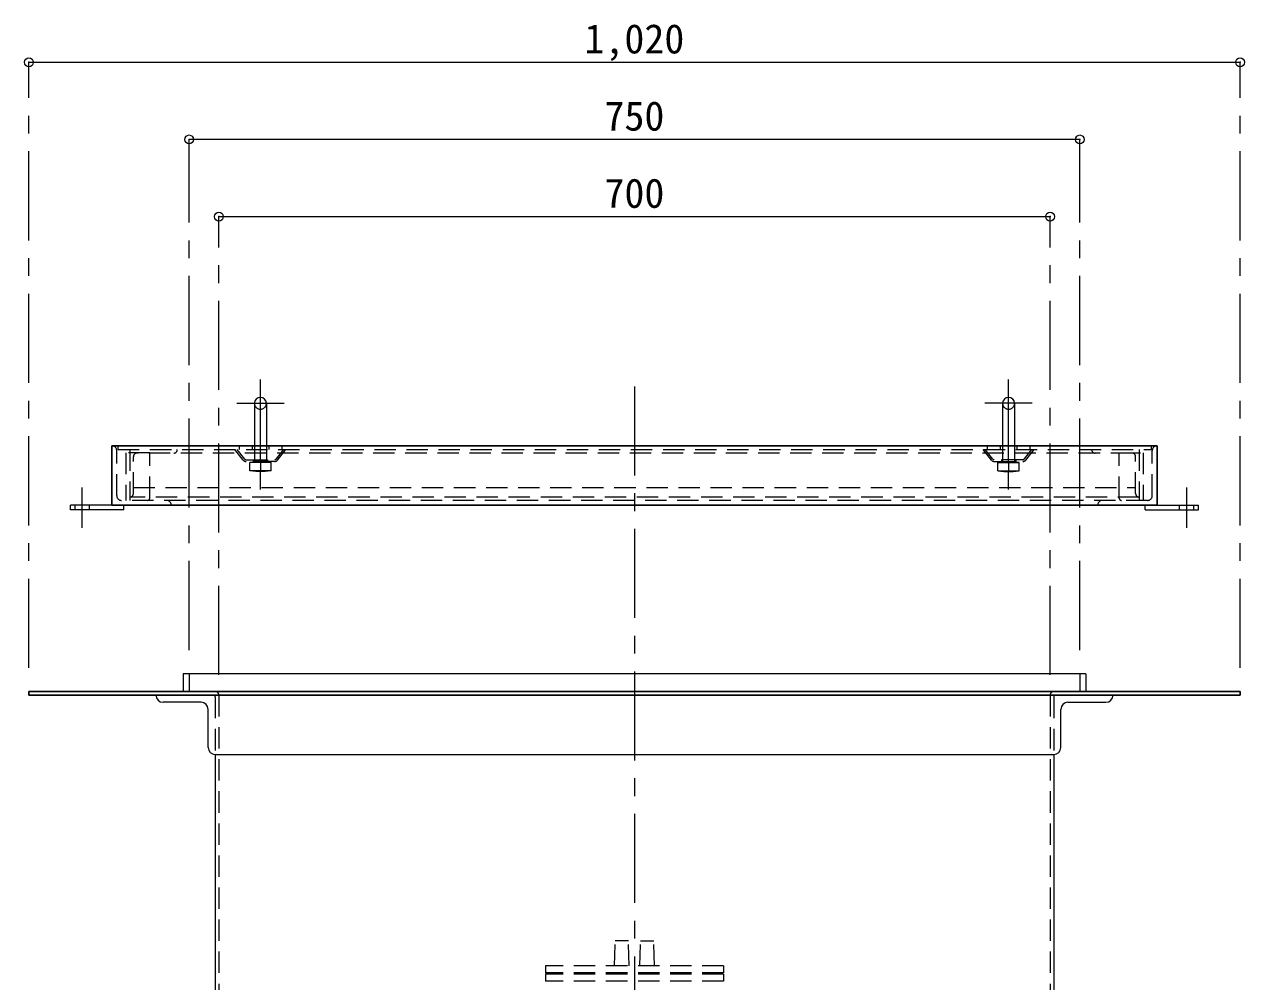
# Model space of a CAD drawing. Units: millimetres at full size, sheet at 1:15; some dimension numbers follow another scale. Extents: x -3171 to 2904, y -2098 to 2117.
# Drawn here: x 103 to 1130, y -1039 to -233 of the extents above; entities that cross this region are included whole.
import ezdxf
from ezdxf.enums import TextEntityAlignment as Align

# ---------------------------------------------------------------- set-up
doc = ezdxf.new("R2010")
doc.units = ezdxf.units.MM
doc.header["$LTSCALE"] = 15
doc.header["$PDMODE"] = 32
doc.header["$PDSIZE"] = 7.5
doc.linetypes.add('CHAIN1', pattern=[8, 5, -1, 1, -1])
doc.linetypes.add('DASHED1', pattern=[1.8, 1.2, -0.6])
doc.layers.add('0-6_補助線', color=4, linetype='Continuous', lineweight=9)
doc.styles.add('ＭＳ ゴシック', font='')
doc.styles.get('ＭＳ ゴシック').set_extended_font_data('MS Gothic')

msp = doc.modelspace()

# ---------------------------------------------------------------- linework, layer by layer
at = {"layer": '0-6_補助線'}
for p, q in [((106.62, -264.95), (1126.62, -264.95)), ((991.62, -329.95), (241.62, -329.95)), ((266.62, -394.95), (966.62, -394.95)), ((296.62, -552.15), (296.62, -587.95)), ((306.62, -552.15), (306.62, -587.95)), ((926.62, -552.15), (926.62, -587.95)), ((936.62, -552.15), (936.62, -587.95)), ((176.62, -637.95), (141.62, -637.95)), ((141.62, -641.95), (141.62, -637.95)), ((186.62, -641.95), (141.62, -641.95)), ((186.62, -641.95), (186.62, -637.95)), ((1046.62, -641.95), (1046.62, -637.95)), ((1056.62, -637.95), (1091.62, -637.95)), ((263.62, -847.95), (263.62, -1647.95)), ((969.62, -847.95), (969.62, -1647.95))]:
    msp.add_line(p, q, dxfattribs=at)
at = {"layer": '0-6_補助線', "linetype": 'CHAIN1'}
for p, q in [((106.62, -774.95), (106.62, -264.95)), ((1126.62, -774.95), (1126.62, -264.95)), ((241.62, -759.95), (241.62, -329.95)), ((991.62, -759.95), (991.62, -329.95)), ((266.62, -780.95), (266.62, -394.95)), ((966.62, -780.95), (966.62, -394.95)), ((301.62, -602.15), (301.62, -532.15)), ((931.62, -602.15), (931.62, -532.15)), ((616.62, -537.95), (616.62, -1697.95)), ((281.62, -552.15), (321.62, -552.15)), ((951.62, -552.15), (911.62, -552.15)), ((151.62, -656.95), (151.62, -622.95)), ((1081.62, -656.95), (1081.62, -622.95))]:
    msp.add_line(p, q, dxfattribs=at)
at = {"layer": '0-6_補助線', "color": 5, "lineweight": 25}
for p, q in [((1056.62, -587.95), (176.62, -587.95)), ((176.62, -637.95), (176.62, -587.95)), ((1056.62, -637.95), (1056.62, -587.95)), ((176.62, -637.95), (1056.62, -637.95)), ((106.62, -797.95), (1126.62, -797.95)), ((1126.62, -794.95), (1126.62, -797.95))]:
    msp.add_line(p, q, dxfattribs=at)
at = {"layer": '0-6_補助線', "linetype": 'DASHED1'}
for p, q in [((180.62, -629.95), (180.62, -591.95)), ((181.62, -587.95), (181.62, -591.15)), ((181.62, -591.15), (1051.62, -591.15)), ((191.62, -591.15), (191.62, -633.95)), ((1035.62, -594.15), (197.62, -594.15)), ((208.42, -631.95), (208.42, -593.95)), ((287.22, -600.03), (280.12, -591.15)), ((288.39, -599.09), (282.04, -591.15)), ((283.62, -587.95), (283.62, -591.15)), ((294.62, -587.95), (294.62, -591.15)), ((296.62, -587.95), (296.62, -601.75)), ((306.62, -587.95), (306.62, -601.75)), ((308.62, -587.95), (308.62, -591.15)), ((314.85, -599.09), (321.2, -591.15)), ((316.02, -600.03), (323.12, -591.15)), ((319.62, -587.95), (319.62, -591.15)), ((917.22, -600.03), (910.12, -591.15)), ((918.39, -599.09), (912.04, -591.15)), ((913.62, -587.95), (913.62, -591.15)), ((924.62, -587.95), (924.62, -591.15)), ((926.62, -587.95), (926.62, -601.75)), ((936.62, -587.95), (936.62, -601.75)), ((938.62, -587.95), (938.62, -591.15)), ((944.85, -599.09), (951.2, -591.15)), ((946.02, -600.03), (953.12, -591.15)), ((949.62, -587.95), (949.62, -591.15)), ((1024.82, -631.95), (1024.82, -593.95)), ((1041.62, -591.15), (1041.62, -633.95)), ((1051.62, -587.95), (1051.62, -591.15)), ((1052.62, -629.95), (1052.62, -591.95)), ((194.62, -628.15), (194.62, -597.15)), ((289.56, -599.65), (313.68, -599.65)), ((313.68, -601.15), (289.56, -601.15)), ((292.62, -602.15), (297.62, -601.65)), ((292.62, -609.15), (292.62, -602.15)), ((310.62, -602.15), (292.62, -602.15)), ((295.62, -599.65), (295.62, -601.15)), ((297.62, -601.65), (301.62, -602.15)), ((305.62, -601.65), (297.62, -601.65)), ((301.62, -602.15), (305.62, -601.65)), ((301.62, -602.15), (301.62, -609.15)), ((305.62, -601.65), (310.62, -602.15)), ((307.62, -599.65), (307.62, -601.15)), ((310.62, -609.15), (310.62, -602.15)), ((943.68, -599.65), (919.56, -599.65)), ((919.56, -601.15), (943.68, -601.15)), ((927.62, -601.65), (922.62, -602.15)), ((922.62, -602.15), (940.62, -602.15)), ((922.62, -609.15), (922.62, -602.15)), ((925.62, -599.65), (925.62, -601.15)), ((927.62, -601.65), (935.62, -601.65)), ((931.62, -602.15), (927.62, -601.65)), ((935.62, -601.65), (931.62, -602.15)), ((931.62, -602.15), (931.62, -609.15)), ((940.62, -602.15), (935.62, -601.65)), ((937.62, -599.65), (937.62, -601.15)), ((940.62, -609.15), (940.62, -602.15)), ((1038.62, -628.15), (1038.62, -597.15)), ((297.62, -609.65), (292.62, -609.15)), ((310.62, -609.15), (292.62, -609.15)), ((301.62, -609.15), (297.62, -609.65)), ((305.62, -609.65), (297.62, -609.65)), ((301.62, -624.65), (301.62, -609.15)), ((305.62, -609.65), (301.62, -609.15)), ((310.62, -609.15), (305.62, -609.65)), ((922.62, -609.15), (927.62, -609.65)), ((922.62, -609.15), (940.62, -609.15)), ((927.62, -609.65), (931.62, -609.15)), ((927.62, -609.65), (935.62, -609.65)), ((931.62, -624.65), (931.62, -609.15)), ((931.62, -609.15), (935.62, -609.65)), ((935.62, -609.65), (940.62, -609.15)), ((194.62, -623.15), (1038.62, -623.15)), ((1048.62, -633.95), (184.62, -633.95)), ((1041.62, -631.15), (191.62, -631.15)), ((145.62, -641.95), (145.62, -637.95)), ((157.62, -641.95), (157.62, -637.95)), ((1075.62, -641.95), (1075.62, -637.95)), ((1087.62, -641.95), (1087.62, -637.95)), ((241.62, -779.95), (241.62, -794.95)), ((991.62, -779.95), (991.62, -794.95)), ((263.62, -799.45), (263.62, -847.95)), ((266.62, -797.95), (266.62, -1644.95)), ((966.62, -797.95), (966.62, -1644.95)), ((969.62, -799.45), (969.62, -847.95)), ((599.87, -1025.95), (600.37, -1004.95)), ((611.62, -1004.95), (600.37, -1004.95)), ((612.12, -1025.95), (611.62, -1004.95)), ((621.12, -1025.95), (621.62, -1004.95)), ((621.62, -1004.95), (632.87, -1004.95)), ((633.37, -1025.95), (632.87, -1004.95)), ((691.62, -1025.95), (691.62, -1031.95)), ((691.62, -1031.95), (541.62, -1031.95)), ((541.62, -1032.95), (541.62, -1038.95)), ((691.62, -1032.95), (541.62, -1032.95)), ((691.62, -1032.95), (691.62, -1038.95)), ((691.62, -1038.95), (541.62, -1038.95))]:
    msp.add_line(p, q, dxfattribs=at)
at = {"layer": '0-6_補助線', "color": 7, "lineweight": 18}
for p, q in [((236.62, -779.95), (236.62, -794.95)), ((996.62, -779.95), (236.62, -779.95)), ((996.62, -779.95), (996.62, -794.95)), ((251.62, -803.95), (219.62, -803.95)), ((257.62, -841.95), (257.62, -809.95)), ((975.62, -841.95), (975.62, -809.95)), ((981.62, -803.95), (1013.62, -803.95)), ((263.62, -847.95), (969.62, -847.95))]:
    msp.add_line(p, q, dxfattribs=at)
at = {"layer": '0-6_補助線', "linetype": 'DASHED1'}
for points in [[(208.42, -593.95), (188.42, -593.95), (188.42, -633.95)], [(1024.82, -593.95), (1044.82, -593.95), (1044.82, -633.95)], [(691.62, -1025.95), (541.62, -1025.95), (541.62, -1031.95)]]:
    msp.add_lwpolyline(points, dxfattribs=at)
at = {"layer": '0-6_補助線'}
msp.add_lwpolyline([(1046.62, -641.95), (1091.62, -641.95), (1091.62, -637.95)], dxfattribs=at)
at = {"layer": '0-6_補助線', "color": 5, "lineweight": 25}
msp.add_lwpolyline([(1126.62, -794.95), (106.62, -794.95), (106.62, -797.95)], dxfattribs=at)
at = {"layer": '0-6_補助線'}
for centre in [(301.62, -552.15), (931.62, -552.15)]:
    msp.add_arc(centre, 5, 0, 180, dxfattribs=at)
at = {"layer": '0-6_補助線', "linetype": 'DASHED1'}
for centre, radius, start, end in [((301.62, -552.15), 5, 180, 0), ((931.62, -552.15), 5, 180, 0), ((176.62, -591.95), 4, 0, 90), ((197.62, -597.15), 3, 90, 180), ((228.62, -591.15), 3, 270, 0), ((1004.62, -591.15), 3, 180, 270), ((1035.62, -597.15), 3, 0, 90), ((1056.62, -591.95), 4, 90, 180), ((289.56, -598.15), 3, 218.65981, 270), ((289.56, -598.15), 1.5, 218.65981, 270), ((313.68, -598.15), 1.5, 270, 321.34019), ((313.68, -598.15), 3, 270, 321.34019), ((919.56, -598.15), 3, 218.65981, 270), ((919.56, -598.15), 1.5, 218.65981, 270), ((943.68, -598.15), 1.5, 270, 321.34019), ((943.68, -598.15), 3, 270, 321.34019), ((184.62, -629.95), 4, 180, 270), ((191.62, -628.15), 3, 270, 0), ((206.42, -631.95), 2, 270, 0), ((222.62, -637.95), 4, 0, 90), ((1010.62, -637.95), 4, 90, 180), ((1026.82, -631.95), 2, 180, 270), ((1041.62, -628.15), 3, 180, 270), ((1048.62, -629.95), 4, 270, 0), ((262.12, -799.45), 1.5, 0, 90), ((263.62, -797.95), 3, 0, 90), ((969.62, -797.95), 3, 90, 180), ((971.12, -799.45), 1.5, 90, 180)]:
    msp.add_arc(centre, radius, start, end, dxfattribs=at)
at = {"layer": '0-6_補助線', "color": 7, "lineweight": 18}
for centre, start, end in [((219.62, -797.95), 180, 270), ((1013.62, -797.95), 270, 0), ((251.62, -809.95), 0, 90), ((981.62, -809.95), 90, 180), ((263.62, -841.95), 180, 270), ((969.62, -841.95), 270, 0)]:
    msp.add_arc(centre, 6, start, end, dxfattribs=at)
at = {"layer": '0-6_補助線', "color": 1}
for p in [(106.62, -264.95), (1126.62, -264.95), (241.62, -329.95), (991.62, -329.95), (266.62, -394.95), (966.62, -394.95)]:
    msp.add_point(p, dxfattribs=at)

# ---------------------------------------------------------------- texts
at = {"layer": '0-6_補助線', "color": 7, "style": 'ＭＳ ゴシック'}
for s, p in [('1,020', (574.43, -264.95)), ('750', (591.3, -329.95)), ('700', (591.3, -394.95))]:
    msp.add_text(s, height=24.74, dxfattribs=at).set_placement(p, align=Align.BOTTOM_LEFT)

doc.saveas('drawing.dxf')
